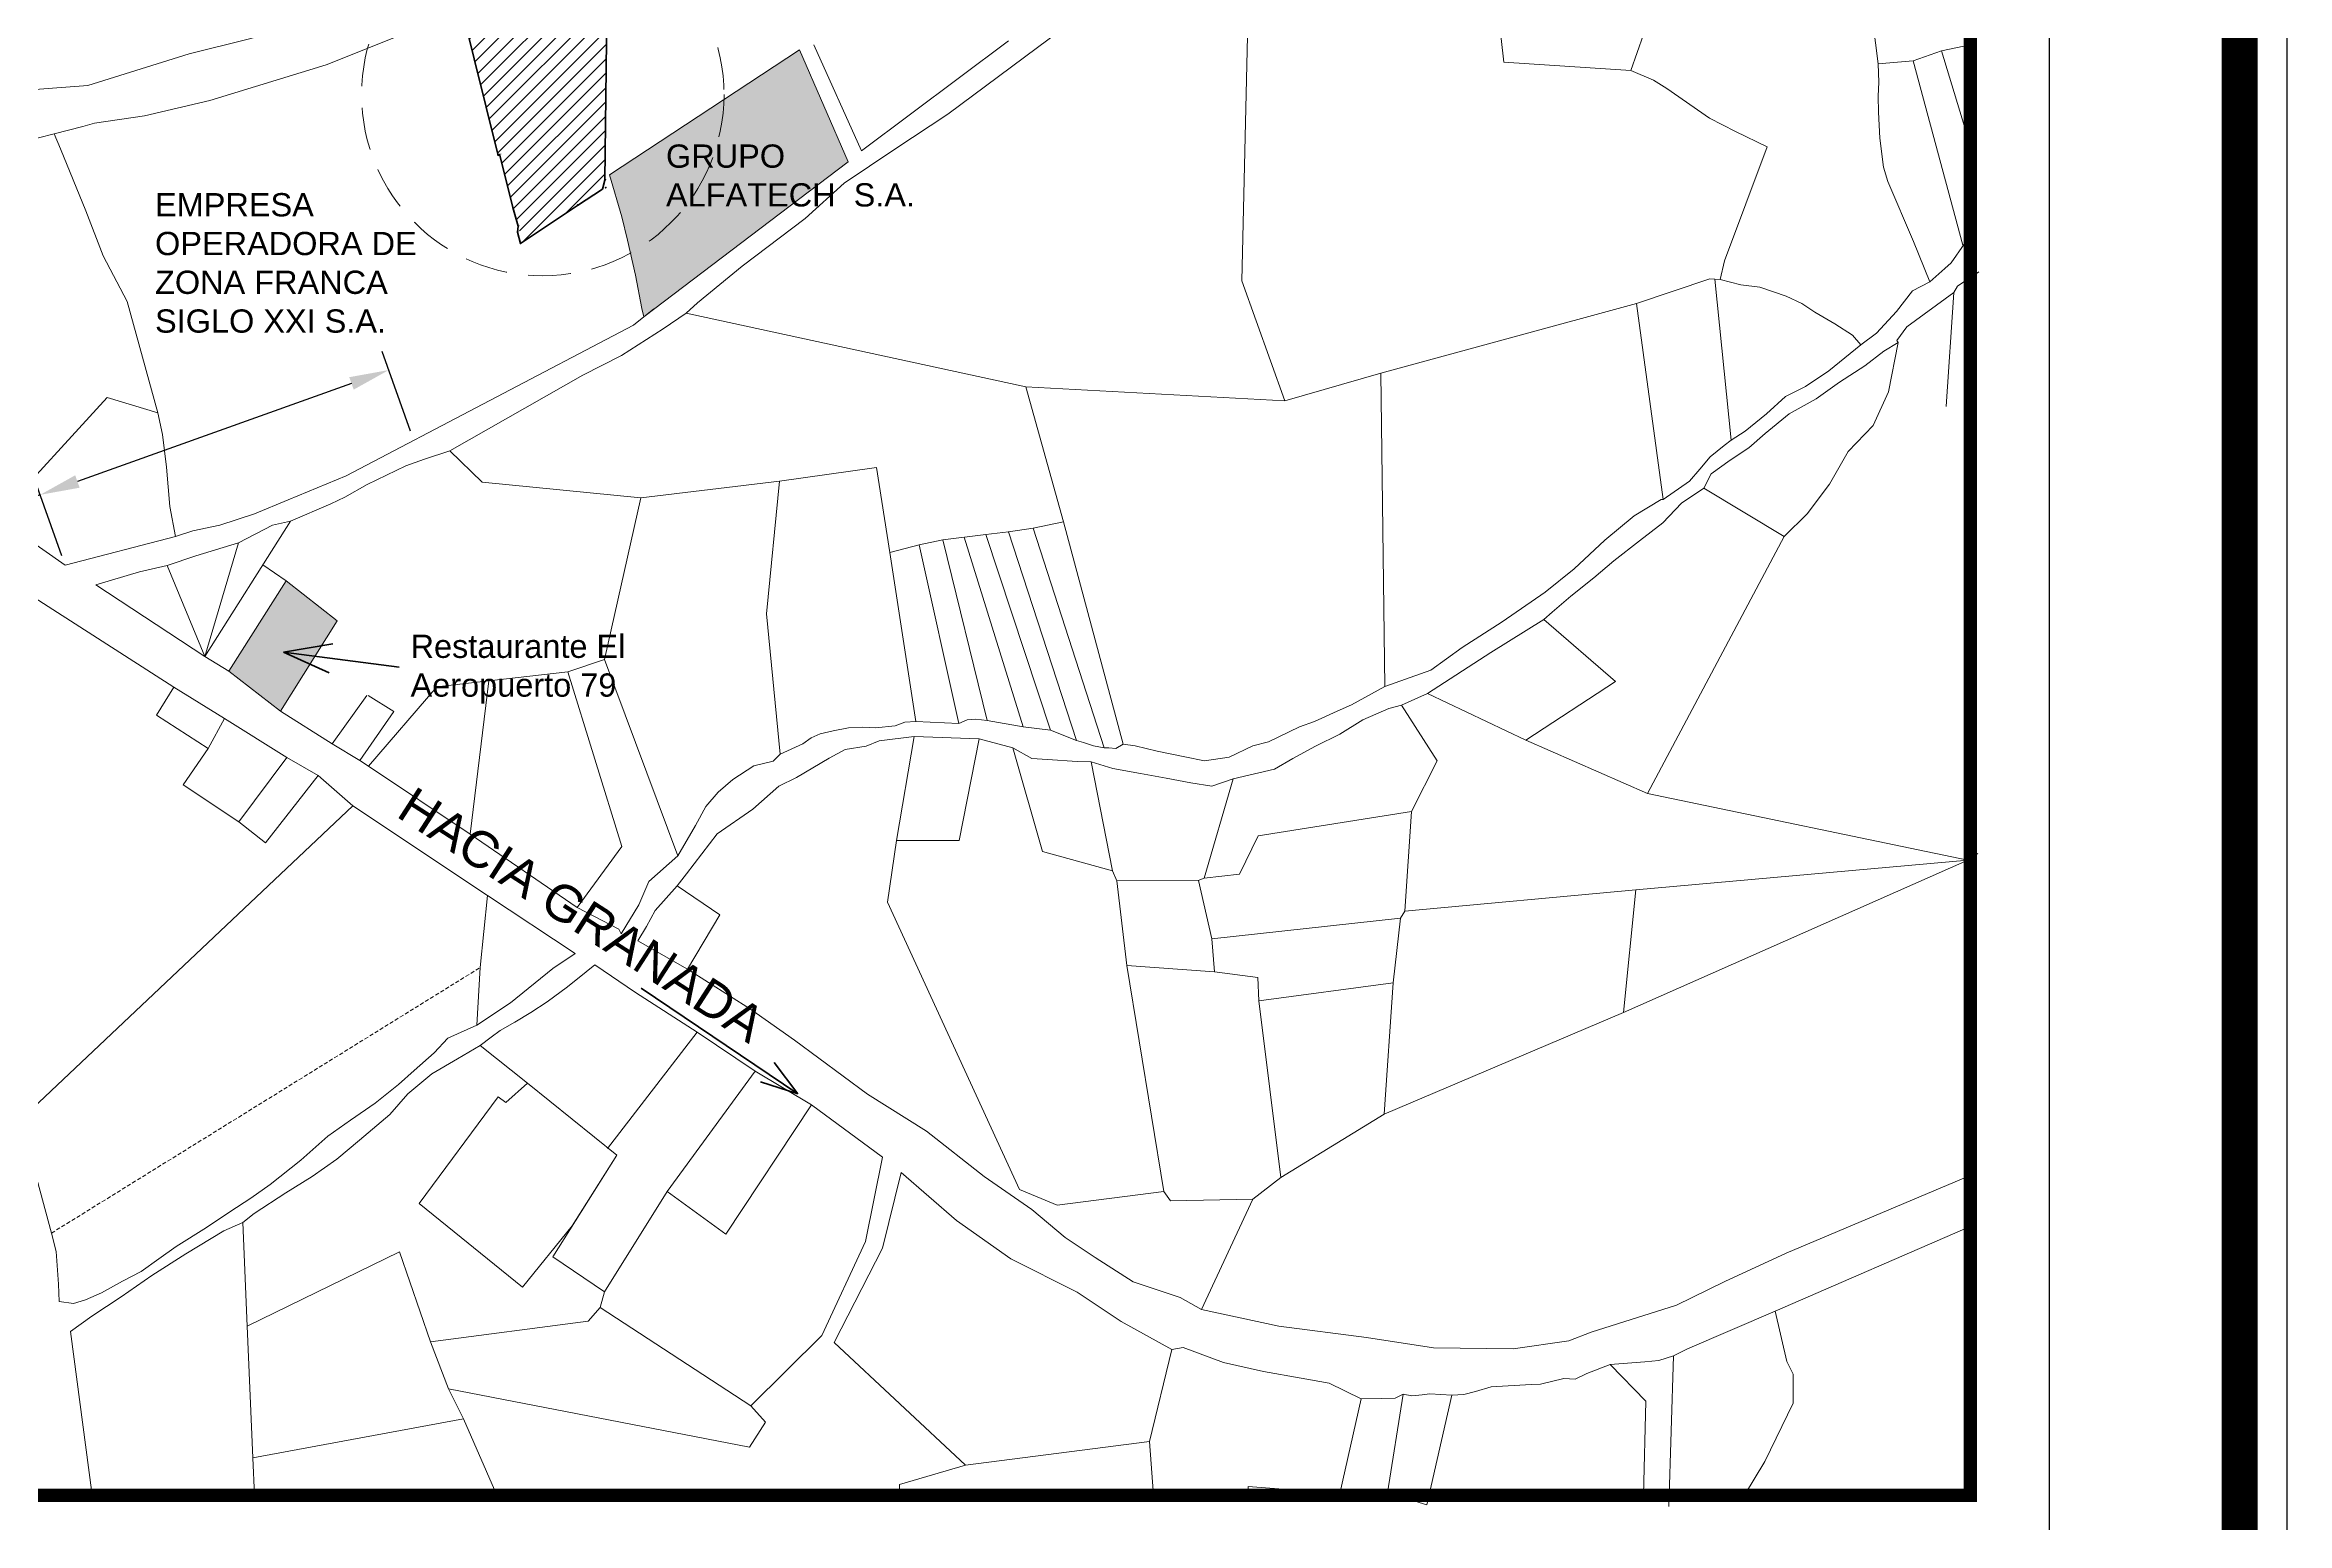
# Model space of a CAD drawing. Header units: millimetres. Extents: x -6666 to 12802, y -941 to 4807.
# Drawn here: x 969.3 to 1110.9, y 1560.2 to 1653.5 of the extents above; entities that cross this region are included whole.
import ezdxf

# ---------------------------------------------------------------- set-up
doc = ezdxf.new("R2010")
doc.units = ezdxf.units.MM
doc.linetypes.add('HIDDEN', pattern=[0.375, 0.25, -0.125])
doc.linetypes.add('OCULTA3', pattern=[0.44999999999999996, 0.3, -0.15])
for name, color, linetype in [('2', 1, 'Continuous'), ('3', 7, 'Continuous'), ('4', 7, 'Continuous'), ('CIRCULO PI', 2, 'Continuous'), ('CVL_CUADCON_TX', 2, 'Continuous')]:
    doc.layers.add(name, color=color, linetype=linetype)
doc.layers.add('Point', color=5, linetype='Continuous', lineweight=100)
doc.layers.add('Point_Name', color=1, linetype='Continuous', lineweight=100)
doc.styles.add('PI', font='arial.ttf', dxfattribs={"height": 0.4})
doc.styles.add('PUNTOS PI', font='arial.ttf', dxfattribs={"height": 2.75})
doc.styles.get("Standard").update_dxf_attribs({"font": 'arial.ttf'})
doc.dimstyles.new('ISO-25', dxfattribs={"dimtxt": 2.5, "dimasz": 2.5, "dimexe": 1.25, "dimexo": 0.625, "dimtad": 1, "dimdec": 3, "dimtxsty": 'Standard', "dimcen": 2.5, "dimadec": 0, "dimazin": 0, "dimtfac": 1, "dimtdec": 3, "dimtmove": 0, "dimatfit": 3, "dimfxl": 1, "dimarcsym": 0})

# ---------------------------------------------------------------- blocks, each defined once
blk = doc.blocks.new('*D14')
at = {"layer": 'CIRCULO PI', "color": 0, "lineweight": -2, "transparency": 16777216}
for p, q in [((992.4179527586057, 1629.151936395541), (990.6202033222467, 1634.175293702422)), ((988.6875849871183, 1632.156015026576), (971.3899868771509, 1625.965583935807)), ((970.4127423717564, 1621.276754091521), (968.6149929353974, 1626.300111398402)), ((969.0361807387101, 1625.123208329181), (893.4141375501492, 1598.059737185624))]:
    blk.add_line(p, q, dxfattribs=at)
at = {"layer": 'CIRCULO PI', "color": 0, "transparency": 16777216}
for points in [[(988.5471890526807, 1632.54831604965), (988.8279809215559, 1631.763714003503), (991.0413911255594, 1632.998390633202)], [(971.2495909427133, 1626.35788495888), (971.5303828115885, 1625.573282912733), (969.0361807387101, 1625.123208329181)]]:
    blk.add_solid(points, dxfattribs=at)
at = {"layer": 'Defpoints', "color": 0, "transparency": 16777216}
for p in [(991.0413911255594, 1632.998390633202), (992.6285466602621, 1628.563484860931), (970.6233362734129, 1620.68830255691)]:
    blk.add_point(p, dxfattribs=at)
at = {"layer": 'CIRCULO PI', "color": 0, "transparency": 16777216, "insert": (929.4021091654885, 1612.97577949889), "char_height": 2.5, "attachment_point": 5, "rotation": 19.69117490959217}
blk.add_mtext('Referencia hacia la entrada Istmo Textil: 186.65m', dxfattribs=at)

msp = doc.modelspace()

# ---------------------------------------------------------------- hatches: boundary and pattern name
h = msp.add_hatch()
h.set_pattern_fill('ANSI31', color=6, scale=0.2)
h.set_pattern_definition([(45, (-2.5, 959.687443825379), (-0.4490128060534577, 0.4490128060534577), [])])
h.paths.add_polyline_path([(1004.808636273436, 1655.549302556898), (1004.633689246122, 1655.920404484003), (1003.387105219805, 1655.16346221156), (1001.913426538642, 1657.37441596081), (1001.900799824896, 1657.363495956078), (1001.144588253126, 1658.535960747577), (1001.097366626716, 1658.505601989287), (1001.001416706065, 1658.679770629756), (997.5746221007939, 1656.773870084524), (997.580300598398, 1656.764265039559), (995.6793035911323, 1655.686883208268), (997.941991855896, 1646.540786857549), (998.0510788811989, 1646.558765759339), (998.8735564854396, 1643.251171341861), (999.4848862863709, 1641.069865161361), (1002.961447767298, 1643.376296909172), (1004.523264068146, 1644.415340109631), (1004.690010950704, 1645.051236091115)])
h.paths.add_polyline_path([(998.0304197552266, 1646.578616953266), (998.1790043391284, 1646.578616953266), (998.1790043391284, 1646.674745875503), (998.0304197552266, 1646.674745875503)], flags=24)
h.paths.add_polyline_path([(997.911640674725, 1646.559789392978), (998.0602252586268, 1646.559789392978), (998.0602252586268, 1646.655918315215), (997.911640674725, 1646.655918315215)], flags=25)
h.paths.add_polyline_path([(995.6632821040928, 1655.681980411542), (995.8118666879946, 1655.681980411542), (995.8118666879946, 1655.778109333779), (995.6632821040928, 1655.778109333779)], flags=9)
h.paths.add_polyline_path([(997.5756307199351, 1656.766681715214), (997.7242153038369, 1656.766681715214), (997.7242153038369, 1656.862810637451), (997.5756307199351, 1656.862810637451)], flags=25)
h.paths.add_polyline_path([(997.5808277325939, 1656.777557758961), (997.7294123164957, 1656.777557758961), (997.7294123164957, 1656.873686681198), (997.5808277325939, 1656.873686681198)], flags=25)
h.paths.add_polyline_path([(1000.958522446371, 1658.659755943899), (1001.107107030273, 1658.659755943899), (1001.107107030273, 1658.755884866136), (1000.958522446371, 1658.755884866136)], flags=9)
h.paths.add_polyline_path([(1001.060507160915, 1658.496664546777), (1001.209091744817, 1658.496664546777), (1001.209091744817, 1658.592793469014), (1001.060507160915, 1658.592793469014)], flags=24)
h.paths.add_polyline_path([(1001.097165766148, 1658.509517219823), (1001.24575035005, 1658.509517219823), (1001.24575035005, 1658.60564614206), (1001.097165766148, 1658.60564614206)], flags=25)
h.paths.add_polyline_path([(1001.867791273851, 1657.350004427504), (1002.016375857753, 1657.350004427504), (1002.016375857753, 1657.446133349742), (1001.867791273851, 1657.446133349742)], flags=24)
h.paths.add_polyline_path([(1001.88395747078, 1657.356407453769), (1002.032542054681, 1657.356407453769), (1002.032542054681, 1657.452536376006), (1001.88395747078, 1657.452536376006)], flags=24)
h.paths.add_polyline_path([(1003.354442999256, 1655.154911830902), (1003.503027583158, 1655.154911830902), (1003.503027583158, 1655.251040753139), (1003.354442999256, 1655.251040753139)], flags=24)
h.paths.add_polyline_path([(1004.776625650958, 1655.562231929388), (1004.886363031586, 1655.562231929388), (1004.886363031586, 1655.658360851625), (1004.776625650958, 1655.658360851625)], flags=9)
h.paths.add_polyline_path([(1002.946130288066, 1643.402122014643), (1003.055424285337, 1643.402122014643), (1003.055424285337, 1643.496920786812), (1002.946130288066, 1643.496920786812)], flags=24)
h.paths.add_polyline_path([(999.342166695206, 1641.01548090835), (999.4518017565974, 1641.01548090835), (999.4518017565974, 1641.111302872879), (999.342166695206, 1641.111302872879)], flags=9)
h.paths.add_polyline_path([(999.1582134258476, 1641.721109739781), (999.2679508064751, 1641.721109739781), (999.2679508064751, 1641.817238662019), (999.1582134258476, 1641.817238662019)], flags=25)
h.paths.add_polyline_path([(999.196729943598, 1642.090989044701), (999.3064673242255, 1642.090989044701), (999.3064673242255, 1642.187117966938), (999.196729943598, 1642.187117966938)], flags=25)
h = msp.add_hatch(color=9)
h.dxf.hatch_style = 1
h.paths.add_polyline_path([(1020.046436273406, 1646.129602556905), (1016.963536273426, 1653.205302556903), (1012.19585680504, 1650.06604277517, -0.2652043334961089), (1006.304182330208, 1640.382432118022), (1006.617236273414, 1638.997502556905), (1007.012636273419, 1636.890302556913), (1007.149736273412, 1636.357802556917)])
h.paths.add_polyline_path([(1012.19585680504, 1650.06604277517), (1004.973336273415, 1645.310402556901), (1005.760236273421, 1642.675602556901), (1006.118336273408, 1641.204602556904), (1006.304182330208, 1640.382432118022, 0.2652043334961091)])
h.paths.add_polyline_path([(1022.17357577643, 1638.405428855055), (1038.737640301825, 1638.405428855055), (1038.737640301825, 1643.900423206583), (1022.17357577643, 1643.900423206583)], flags=9)
h = msp.add_hatch(color=9)
h.dxf.hatch_style = 1
h.paths.add_polyline_path([(980.9505362734235, 1614.0040025569), (984.2036362734107, 1611.466602556892), (987.7871362734186, 1617.164702556907), (984.5595362734093, 1619.702602556903)])

# ---------------------------------------------------------------- linework, layer by layer
at = {"color": 7, "lineweight": 50}
for p, q in [((984.3975515994316, 1615.194745634481), (987.5117394536719, 1615.71339133627)), ((991.704974911976, 1614.239324648394), (984.3975515994316, 1615.194745634481)), ((984.3975515994316, 1615.194745634481), (987.2737139657086, 1613.892881817374)), ((1006.961848830639, 1593.982948772738), (1016.863502991718, 1587.331981308594)), ((1016.863502991718, 1587.331981308594), (1014.503405453811, 1588.076183981048)), ((1016.863502991718, 1587.331981308594), (1015.364882982903, 1589.305566595141))]:
    msp.add_line(p, q, dxfattribs=at)
for points in [[(269.8628362734107, 1175.485622077867), (1110.862836273411, 1175.485622077867), (1110.862836273411, 1769.485622077867), (269.8628362734107, 1769.485622077867)], [(299.8628362734107, 1190.485622077867), (1095.862836273411, 1190.485622077867), (1095.862836273411, 1754.485622077867), (299.8628362734107, 1754.485622077867)]]:
    msp.add_lwpolyline(points, close=True)
for points, const_width in [([(272.8628362734107, 1178.485622077867), (1107.862836273411, 1178.485622077867), (1107.862836273411, 1766.485622077867), (272.8628362734108, 1766.485622077867)], 2.27999999447912), ([(1090.862836273411, 1749.485622077867), (890.8628362734107, 1749.485622077867), (890.8628362734107, 1561.985622077867), (1090.862836273411, 1561.985622077867)], 0.8333333333333331)]:
    msp.add_lwpolyline(points, close=True, dxfattribs=dict(const_width=const_width))
at = {"lineweight": 50}
msp.add_lwpolyline([(1004.674334462175, 1644.991453168001), (1004.689312625294, 1644.989435908823), (1004.808636273436, 1655.549302556898), (1004.633689246122, 1655.920404484003), (1003.387105219805, 1655.16346221156), (1001.913426538642, 1657.37441596081), (1001.900799824896, 1657.363495956078), (1001.144588253126, 1658.535960747577), (1001.097366626716, 1658.505601989287), (1001.001416706065, 1658.679770629756), (997.5746221007939, 1656.773870084524), (997.580300598398, 1656.764265039559), (995.6793035911323, 1655.686883208268), (997.941991855896, 1646.540786857549), (998.0510788811989, 1646.558765759339), (998.8735564854396, 1643.251171341861), (999.2033797954609, 1642.074317827561), (999.1615774812453, 1641.69833324472), (999.3519012282886, 1640.981639780729), (1002.961447767299, 1643.376296909173), (1004.523264068146, 1644.415340109631)], close=True, dxfattribs=at)
at = {"linetype": 'OCULTA3', "lineweight": 15, "ltscale": 9}
msp.add_circle((1000.763610359892, 1650.387514067518), 11.43676538949642, dxfattribs=at)
at = {"layer": '2', "color": 1, "linetype": 'Continuous', "lineweight": 5}
for p, q in [((1069.427836273408, 1651.901402556892), (1073.899136273416, 1664.597202556903)), ((1004.973336273415, 1645.310402556901), (1016.963536273426, 1653.205302556903)), ((1016.963536273426, 1653.205302556903), (1020.046436273406, 1646.129602556905)), ((1089.047636273404, 1653.137502556896), (1087.25263627341, 1652.517702556886)), ((1089.047636273404, 1653.137502556896), (1090.862836273411, 1653.516001417906)), ((1090.862836273411, 1647.184310226819), (1089.047636273404, 1653.137502556896)), ((1087.25263627341, 1652.517702556886), (1085.042536273406, 1652.323202556903)), ((1087.25263627341, 1652.517702556886), (1090.394736273407, 1640.882702556901)), ((1020.046436273406, 1646.129602556905), (1007.149736273412, 1636.357802556917)), ((1069.802536273404, 1637.207802556917), (1074.430136273411, 1638.747302556895)), ((1075.066936273422, 1638.708402556899), (1074.430136273411, 1638.747302556895)), ((1074.748536273411, 1638.727802556912), (1075.763936273408, 1628.581402556897)), ((1089.337236273412, 1630.697102556909), (1089.814236273411, 1637.890802556901)), ((1053.651036273415, 1632.801402556893), (1069.802536273404, 1637.207802556917)), ((1071.482636273413, 1624.831902556909), (1069.802536273404, 1637.207802556917)), ((1047.602336273405, 1631.056802556916), (1031.250836273404, 1631.946002556892)), ((1047.602336273405, 1631.056802556916), (1053.651036273415, 1632.801402556893)), ((1053.916436273412, 1613.035702556904), (1053.651036273415, 1632.801402556893)), ((1074.039336273407, 1625.5425025569), (1079.10823627342, 1622.504302556902)), ((970.6233362734129, 1620.68830255691), (966.3184362734137, 1623.689902556894)), ((984.8460362734077, 1623.453202556908), (979.4323362734103, 1614.918002556889)), ((1033.622636273405, 1623.430202556887), (1037.394736273407, 1609.386602556911)), ((977.5867362734207, 1622.501102556913), (970.6233362734129, 1620.68830255691)), ((1027.014736273413, 1610.694102556907), (1024.515536273404, 1621.959102556897)), ((1026.01053627341, 1622.293002556889), (1028.817836273407, 1610.881002556901)), ((1027.368736273416, 1622.458802556895), (1031.089536273415, 1610.490702556908)), ((1028.726936273411, 1622.624502556883), (1032.798436273406, 1610.268102556905)), ((1034.439036273416, 1609.611202556892), (1030.148936273406, 1622.778702556897)), ((1031.722036273412, 1623.012202556893), (1036.203036273404, 1609.160302556907)), ((1079.10823627342, 1622.504302556902), (1070.479036273417, 1606.265202556896)), ((1022.666836273409, 1621.491102556904), (1024.315336273405, 1610.821602556897)), ((984.5595362734093, 1619.702602556903), (980.9505362734235, 1614.0040025569)), ((968.1360362734122, 1618.985302556907), (977.4834362734036, 1612.995902556899)), ((1063.939436273409, 1617.250202556906), (1068.464836273404, 1613.335502556894)), ((980.9505362734235, 1614.0040025569), (979.4323362734103, 1614.918002556889)), ((984.2036362734107, 1611.466602556892), (980.9505362734235, 1614.0040025569)), ((1005.76053627341, 1602.930302556903), (1002.349936273407, 1613.948802556909)), ((1009.282936273405, 1602.334302556907), (1004.650836273406, 1614.731102556894)), ((977.4834362734036, 1612.995902556899), (976.3714362734063, 1611.217002556888)), ((980.6752362734114, 1611.017902556896), (977.4834362734036, 1612.995902556899)), ((997.3477362734193, 1613.395902556899), (996.1789362734235, 1603.717902556896)), ((1056.59653627341, 1612.576702556895), (1054.956036273408, 1611.85790255691)), ((1062.808636273414, 1609.636502556895), (1056.59653627341, 1612.576702556895)), ((1068.464836273404, 1613.335502556894), (1062.808636273414, 1609.636502556895)), ((976.3714362734063, 1611.217002556888), (979.6419362734123, 1609.113102556901)), ((979.6419362734123, 1609.113102556901), (980.6752362734114, 1611.017902556896)), ((980.6752362734114, 1611.017902556896), (984.6141362734088, 1608.54440255691)), ((991.3537362734132, 1611.448502556813), (989.2230362734117, 1608.351002556897)), ((1024.315336273405, 1610.821602556897), (1027.014736273413, 1610.694102556907)), ((1031.089536273415, 1610.490702556908), (1028.817836273407, 1610.881002556901)), ((989.2230362734117, 1608.351002556897), (987.4731362734165, 1609.413602556913)), ((1023.080936273436, 1603.30790255691), (1024.205636273411, 1609.876802556912)), ((1024.205636273411, 1609.876802556912), (1028.304936273413, 1609.72480255691)), ((1028.304936273413, 1609.72480255691), (1027.050236273411, 1603.306302556904)), ((1028.304936273413, 1609.72480255691), (1030.42743627341, 1609.153402556894)), ((1031.089536273415, 1610.490702556908), (1032.798436273406, 1610.268102556905)), ((1032.798436273406, 1610.268102556905), (1034.439036273416, 1609.611202556892)), ((1070.479036273417, 1606.265202556896), (1062.808636273414, 1609.636502556895)), ((978.0562362734054, 1606.815702556908), (979.6419362734123, 1609.113102556901)), ((981.5852362734186, 1604.48730255691), (984.6141362734088, 1608.54440255691)), ((984.6141362734088, 1608.54440255691), (986.5943362734106, 1607.409802556896)), ((989.7589362734034, 1607.994102556907), (996.1789362734235, 1603.717902556896)), ((1030.42743627341, 1609.153402556894), (1032.304436273411, 1602.615502556899)), ((1036.728836273407, 1601.3996025569), (1035.379836273409, 1608.278602556904)), ((981.5852362734186, 1604.48730255691), (978.0562362734054, 1606.815702556908)), ((986.5943362734106, 1607.409802556896), (983.2636362734193, 1603.168602556894)), ((986.5943362734106, 1607.409802556896), (988.7673362734095, 1605.488902556893)), ((1044.330636273411, 1607.198902556902), (1042.513536273436, 1600.922602556898)), ((967.8127362734231, 1585.705302556903), (988.7673362734095, 1605.488902556893)), ((988.7673362734095, 1605.488902556893), (997.2687362734032, 1599.840302556912)), ((1055.589636273409, 1605.143702556888), (1045.923936273408, 1603.611102556899)), ((1055.589636273409, 1605.143702556888), (1055.172336273412, 1598.842802556903)), ((1090.70873627342, 1602.06060255691), (1070.479036273417, 1606.265202556896)), ((983.2636362734193, 1603.168602556894), (981.5852362734186, 1604.48730255691)), ((996.1789362734235, 1603.717902556896), (1002.931436273415, 1599.080802556915)), ((1002.931436273415, 1599.080802556915), (1005.76053627341, 1602.930302556903)), ((1027.050236273411, 1603.306302556904), (1023.080936273436, 1603.30790255691)), ((1032.304436273411, 1602.615502556899), (1036.728836273407, 1601.3996025569)), ((1091.337036273424, 1602.480102556893), (1090.70873627342, 1602.06060255691)), ((1036.995036273409, 1600.767602556894), (1036.728836273407, 1601.3996025569)), ((1042.134336273411, 1600.788102556901), (1036.995036273409, 1600.767602556894)), ((1036.995036273409, 1600.767602556894), (1037.628536273405, 1595.429302556902)), ((1042.513536273436, 1600.922602556898), (1042.134336273411, 1600.788102556901)), ((1042.991436273434, 1597.110002556905), (1042.159836273411, 1600.788602556913)), ((1090.70873627342, 1602.06060255691), (1068.979936273412, 1592.453502556888)), ((1069.752236273413, 1600.187802556899), (1090.70873627342, 1602.06060255691)), ((996.8188362734109, 1595.296802556907), (997.2687362734032, 1599.840302556912)), ((1011.94723627342, 1598.613902556893), (1009.241636273411, 1600.448202556903)), ((1055.172336273412, 1598.842802556903), (1069.752236273413, 1600.187802556899)), ((1069.752236273413, 1600.187802556899), (1068.979936273412, 1592.453502556888)), ((1002.931436273415, 1599.080802556915), (1005.552336273406, 1597.703502556888)), ((1009.899036273422, 1595.186702556904), (1011.94723627342, 1598.613902556893)), ((1054.900636273418, 1598.404602556905), (1042.991436273434, 1597.110002556905)), ((1054.44213627341, 1594.319502556902), (1054.900636273418, 1598.404602556905)), ((1055.172336273412, 1598.842802556903), (1054.900636273418, 1598.404602556905)), ((1006.761436273406, 1596.987402556902), (1009.899036273422, 1595.186702556904)), ((1042.991436273434, 1597.110002556905), (1043.157436273414, 1595.023902556902)), ((996.6067362734066, 1591.649502556884), (996.8188362734109, 1595.296802556907)), ((1037.628536273405, 1595.429302556902), (1043.157436273414, 1595.023902556902)), ((1039.954636273411, 1581.154602556905), (1037.628536273405, 1595.429302556902)), ((1006.618536273407, 1593.723602556899), (1010.507036273408, 1591.223702556892)), ((1043.157436273414, 1595.023902556902), (1045.88653627341, 1594.667802556903)), ((1045.88653627341, 1594.667802556903), (1045.964836273404, 1593.1915025569)), ((1045.964836273404, 1593.1915025569), (1054.44213627341, 1594.319502556902)), ((1053.85833627341, 1586.028202556908), (1054.44213627341, 1594.319502556902)), ((1045.964836273404, 1593.1915025569), (1047.342536273405, 1582.032802556917)), ((1068.979936273412, 1592.453502556888), (1053.85833627341, 1586.028202556908)), ((1014.166136273408, 1588.744902556898), (1017.716836273408, 1586.620702556889)), ((1017.716836273408, 1586.620702556889), (1012.321436273403, 1578.468102556905)), ((969.752536273405, 1578.531702556899), (967.8127362734231, 1585.705302556903)), ((1053.85833627341, 1586.028202556908), (1047.342536273405, 1582.032802556917)), ((1012.321436273403, 1578.468102556905), (1008.607736273418, 1581.1496025569)), ((1047.342536273405, 1582.032802556917), (1045.586636273405, 1580.67480255691)), ((1045.586636273405, 1580.67480255691), (1042.332036273408, 1573.709002556904)), ((982.1067362734175, 1572.663102556901), (981.8261362734193, 1579.192502556901)), ((982.4635362734152, 1564.358502556892), (982.1067362734175, 1572.663102556901)), ((982.5654824921178, 1561.985622077867), (982.4635362734152, 1564.358502556892))]:
    msp.add_line(p, q, dxfattribs=at)
for points in [[(1012.579036273415, 1667.339202556895), (995.4618774005503, 1656.251901780145), (991.9842362734198, 1654.212002556884), (987.084436273406, 1652.259802556896), (979.7474362734065, 1650.006802556916), (975.6181362734096, 1649.037202556893), (972.4717362734191, 1648.570202556901), (971.7374362734081, 1648.378102556891), (969.914136273419, 1647.91060255691)], [(939.9820362734063, 1649.817602556894), (940.7936362734108, 1649.960302556908), (945.6790362734173, 1649.950502556884), (952.1466362734136, 1649.690202556896), (956.4447362734063, 1649.796702556891), (960.127536273405, 1650.146402556911), (964.5250362734114, 1650.382202556889), (972.045736273405, 1650.957102556896), (978.4458362734113, 1652.963102556901), (982.2450362734089, 1653.901002556897), (986.3201362734144, 1655.047902556901), (988.867336273408, 1656.267902556896), (991.9877362734223, 1658.13560255691), (997.3223362734134, 1659.968702556887), (1002.851836273407, 1663.639802556901)], [(1009.81713627341, 1636.586402556902), (1010.517436273414, 1637.236602556911), (1013.349536273414, 1639.557502556891), (1017.313836273406, 1642.562202556893), (1019.791236273413, 1644.800002556895), (1022.982736273418, 1646.949302556897), (1026.325836273405, 1649.152502556886), (1045.600336273405, 1663.503102556891)], [(1085.632436273416, 1663.034902556888), (1085.583636273415, 1660.180502556889), (1084.998336273413, 1657.443402556908), (1084.71363627342, 1654.966702556886), (1085.042536273406, 1652.323202556903)], [(1069.427836273408, 1651.901402556892), (1061.428436273411, 1652.438502556896), (1060.487136273405, 1660.650002556896), (1045.368436273413, 1659.549702556893), (1044.891936273412, 1638.623502556813), (1047.602336273405, 1631.056802556916)], [(1030.158136273414, 1653.785202556891), (1020.87303627341, 1646.833102556896), (1017.873536273411, 1653.528102556892)], [(1075.066936273422, 1638.708402556899), (1075.350436273409, 1639.885702556903), (1078.040836273405, 1647.095602556897), (1076.038436273408, 1648.051502556886), (1074.394536273408, 1648.886802556897), (1071.713336273406, 1650.772502556905), (1070.864036273415, 1651.291502556899), (1069.427836273408, 1651.901402556892)], [(1085.042536273406, 1652.323202556903), (1085.089336273406, 1651.177602556902), (1085.055036273407, 1650.285202556891), (1085.073936273406, 1649.266402556907), (1085.155036273405, 1647.637402556903), (1085.392636273409, 1645.807502556891), (1085.663936273409, 1644.89540255691), (1087.286436273407, 1641.104302556902), (1088.300336273405, 1638.575702556894)], [(953.6235362734114, 1646.890102556903), (954.3050362734175, 1647.183202556889), (956.7953362734115, 1647.357502556891), (958.8626362734176, 1647.014302556911), (961.3068362734084, 1646.933002556903), (963.4409362734114, 1647.100602556901), (965.851636273419, 1647.451802556911), (967.5279362734109, 1647.610802556896), (968.9264362734102, 1647.662602556912), (969.914136273419, 1647.91060255691)], [(969.914136273419, 1647.91060255691), (970.3136362734076, 1646.949902556903), (971.912636273406, 1643.05650255689), (973.0089362734034, 1640.198202556903), (974.538036273414, 1637.322602556898), (976.4750362734121, 1630.301802556912)], [(1007.149736273412, 1636.357802556917), (1007.012636273419, 1636.890302556913), (1006.617236273414, 1638.997502556905), (1006.118336273408, 1641.204602556904), (1005.760236273421, 1642.675602556901), (1004.973336273415, 1645.310402556901)], [(1088.300336273405, 1638.575702556894), (1089.251736273411, 1639.408902556911), (1089.652036273415, 1639.77310255691), (1090.482836273412, 1640.935302556908)], [(1090.394736273407, 1640.882702556901), (1090.570936273416, 1640.987902556892), (1091.05043627341, 1641.20080255691)], [(1089.814236273411, 1637.890802556901), (1090.061036273411, 1638.303102556892), (1091.393036273406, 1639.194502556902)], [(1083.94703627341, 1634.595502556903), (1083.426936273409, 1635.197202556902), (1082.319536273408, 1635.915202556896), (1081.059036273411, 1636.655702556899), (1080.234636273413, 1637.200702556894), (1079.233736273418, 1637.665902556894), (1077.569536273408, 1638.220502556903), (1076.3708362734, 1638.376202556906), (1075.066936273422, 1638.708402556899)], [(1088.300336273405, 1638.575702556894), (1087.217036273418, 1637.994702556888), (1086.197836273412, 1636.701602556902), (1084.951136273408, 1635.327802556913), (1083.94703627341, 1634.595502556903)], [(1086.31053627341, 1634.742002556888), (1086.231936273416, 1634.867902556896), (1086.852136273406, 1635.72040255691), (1089.814236273411, 1637.890802556901)], [(1007.773936273406, 1636.854602556905), (1006.495236273418, 1635.836802556897), (988.354936273412, 1626.3219025569), (984.6938362734109, 1624.800702556894), (982.5728362734371, 1623.919902556898), (980.3723362734236, 1623.216002556887), (978.674336273416, 1622.852802556912), (977.5867362734207, 1622.501102556913)], [(1086.31053627341, 1634.742002556888), (1085.404836273407, 1634.189902556894), (1084.200536273413, 1633.275502556885), (1082.617036273405, 1632.226502556886), (1081.135236273407, 1631.179402556895), (1079.42273627342, 1630.2300025569), (1077.918836273409, 1629.004202556886), (1076.892536273419, 1628.093102556905), (1075.711336273413, 1627.30650255689), (1074.506036273408, 1626.443002556889), (1074.039336273407, 1625.5425025569)], [(1079.10823627342, 1622.504302556902), (1080.557436273415, 1623.93290255691), (1081.973136273406, 1625.794002556891), (1083.156236273404, 1627.854502556888), (1084.728836273407, 1629.489202556895), (1085.706936273415, 1631.622302556895), (1086.31053627341, 1634.742002556888)], [(1075.763936273408, 1628.581402556897), (1076.644236273405, 1629.133002556903), (1077.997836273415, 1630.228602556904), (1079.198936273406, 1631.321302556895), (1080.459336273412, 1631.95650255689), (1081.942036273405, 1632.952602556903), (1083.94703627341, 1634.595502556903)], [(966.3184362734137, 1623.689902556894), (973.2767362734121, 1631.26060255691), (976.4750362734121, 1630.301802556912)], [(976.4750362734121, 1630.301802556912), (976.7549362734135, 1628.931302556904), (977.0221362734155, 1626.872602556899), (977.2211362734124, 1624.379502556888), (977.5867362734207, 1622.501102556913)], [(1075.763936273408, 1628.581402556897), (1075.337736273399, 1628.242102556905), (1074.435336273425, 1627.511702556904), (1073.788136273419, 1626.735202556892), (1073.140536273404, 1625.984102556898), (1071.482636273413, 1624.831902556909)], [(1015.713236273412, 1625.997002556893), (1014.876436273411, 1617.624502556883), (1015.753736273415, 1608.749302556897)], [(1071.482636273413, 1624.831902556909), (1071.355536273408, 1624.829502556889), (1069.64433627341, 1623.803602556904), (1067.790036273404, 1622.265402556905), (1065.864736273412, 1620.445702556889), (1064.034436273407, 1618.9844025569), (1061.321536273408, 1617.098902556902), (1058.781436273413, 1615.4969025569), (1056.823536273412, 1614.058702556901), (1053.916436273412, 1613.035702556904)], [(1063.939436273409, 1617.250202556906), (1064.465036273403, 1617.718702556887), (1065.642036273417, 1618.734502556893), (1067.096436273405, 1619.88290255691), (1068.374236273408, 1620.951602556902), (1069.978936273412, 1622.230302556903), (1071.459236273418, 1623.353702556897), (1072.632036273408, 1624.598802556909), (1074.039336273407, 1625.5425025569)], [(1056.59653627341, 1612.576702556895), (1060.593936273413, 1615.174302556898), (1063.939436273409, 1617.250202556906)], [(1037.394736273407, 1609.386602556911), (1038.160136273404, 1609.273702556892), (1039.540236273413, 1608.943002556889), (1041.276936273411, 1608.593602556894), (1042.528436273413, 1608.336902556891), (1044.076236273399, 1608.569902556898), (1045.589536273415, 1609.286402556902), (1046.577236273413, 1609.534302556906), (1048.518736273418, 1610.488102556901), (1049.479636273409, 1610.81190255689), (1050.892136273411, 1611.475502556885), (1051.80073627341, 1611.874802556909), (1053.916436273412, 1613.035702556904)], [(1024.315336273405, 1610.821602556897), (1023.603636273408, 1610.7827025569), (1022.997436273406, 1610.541902556895), (1021.753036273403, 1610.416602556893), (1020.963536273415, 1610.452602556903), (1020.048336273438, 1610.409902556888), (1019.084636273416, 1610.238902556893), (1018.274036273422, 1610.0452025569), (1017.693736273406, 1609.779502556888), (1017.166236273413, 1609.412902556892), (1015.753736273415, 1608.749302556897)], [(1028.817836273407, 1610.881002556901), (1028.103736273413, 1610.969402556909), (1027.544636273411, 1610.933402556899), (1027.014736273413, 1610.694102556907)], [(1044.330636273411, 1607.198902556902), (1046.94013627341, 1607.808602556908), (1048.097836273413, 1608.492902556896), (1049.533936273405, 1609.258802556895), (1051.071736273418, 1610.026702556895), (1052.53083627341, 1610.920402556817), (1054.171336273412, 1611.639202556895), (1054.956036273408, 1611.85790255691)], [(1054.956036273408, 1611.85790255691), (1057.20973627342, 1608.333502556892), (1055.589636273409, 1605.143702556888)], [(1009.241636273411, 1600.448202556903), (1009.838336273406, 1601.198302556896), (1011.77593627341, 1603.7317025569), (1014.011736273409, 1605.277002556898), (1015.663936273409, 1606.734902556888), (1016.773136273405, 1607.290802556901), (1018.837036273424, 1608.501702556895), (1019.844536273409, 1609.055802556915), (1021.163836273405, 1609.259002556904), (1021.997036273398, 1609.605902556908), (1024.205636273411, 1609.876802556912)], [(1036.203036273404, 1609.160302556907), (1035.513936273408, 1609.274702556893), (1034.89923627341, 1609.4925025569), (1034.439036273416, 1609.611202556892)], [(1036.203036273404, 1609.160302556907), (1036.482836273412, 1609.165602556892), (1036.941636273408, 1609.123302556896), (1037.394736273407, 1609.386602556911)], [(1015.753736273415, 1608.749302556897), (1015.303936273413, 1608.307702556901), (1014.087836273404, 1608.0300025569), (1012.755336273407, 1607.164102556902), (1011.82893627341, 1606.35690255691), (1011.056936273413, 1605.450602556901), (1010.392036273406, 1604.266102556904), (1009.282936273405, 1602.334302556907)], [(1035.379836273409, 1608.278602556904), (1034.48913627342, 1608.28730255691), (1032.629036273403, 1608.430502556889), (1031.635636273404, 1608.488202556894), (1030.42743627341, 1609.153402556894)], [(1035.379836273409, 1608.278602556904), (1036.736336273414, 1607.845602556897), (1038.497536273411, 1607.547602556898), (1040.106136273411, 1607.24670255689), (1041.663836273405, 1606.944802556905), (1042.990636273407, 1606.740502556899), (1044.330636273411, 1607.198902556902)], [(1045.923936273408, 1603.611102556899), (1044.747536273411, 1601.194102556907), (1042.513536273436, 1600.922602556898)], [(1005.552336273406, 1597.703502556888), (1005.710136273403, 1597.426202556906), (1006.821136273426, 1599.256102556895), (1007.455436273423, 1600.720302556917), (1009.282936273405, 1602.334302556907)], [(1039.954636273411, 1581.154602556905), (1033.228036273405, 1580.289002556886), (1030.843236273406, 1581.288602556913), (1022.516936273412, 1599.4246025569), (1023.080936273436, 1603.30790255691)], [(997.2687362734032, 1599.840302556912), (1002.80733627341, 1596.174002556895), (1001.399936273407, 1595.230302556903), (998.7177362734146, 1593.065102556903), (996.6067362734066, 1591.649502556884)], [(1009.241636273411, 1600.448202556903), (1007.845636273425, 1598.893202556898), (1007.304536273416, 1597.889402556904), (1006.761436273406, 1596.987402556902)], [(996.8084362734044, 1590.379402556895), (997.511136273406, 1590.902202556907), (998.0631362734166, 1591.320302556917), (998.9947362734165, 1591.847402556888), (1000.001236273412, 1592.452302556901), (1001.031836273411, 1593.13420255689), (1002.311936273407, 1594.075502556884), (1003.490436273423, 1595.014902556894), (1004.041936273414, 1595.458502556892), (1006.618536273407, 1593.723602556899)], [(1042.332036273408, 1573.709002556904), (1040.994736273416, 1574.473602556899), (1038.024836273402, 1575.462202556893), (1035.630036273418, 1576.99670255689), (1033.723736273409, 1578.260102556898), (1031.629936273424, 1580.029502556888), (1028.614236273414, 1582.112802556899), (1024.97353627341, 1584.974102556911), (1021.26643627341, 1587.299102556911), (1016.648736273408, 1590.702502556886), (1013.864336273404, 1592.662702556905), (1009.899036273422, 1595.186702556904)], [(996.6067362734066, 1591.649502556884), (994.7646362734085, 1590.824902556903), (993.9163362734071, 1589.917202556898), (992.6395362734147, 1588.797602556898), (991.6636362734062, 1587.913002556885), (990.1842362734205, 1586.738602556913), (988.6266362734204, 1585.664602556914), (987.1953362734093, 1584.64400255689), (985.4931362734096, 1583.13420255689), (983.5625362734245, 1581.594602556896), (982.3318362734099, 1580.730702556899), (980.9994362734069, 1579.8648025569), (979.5417362734152, 1578.894602556896), (977.630336273407, 1577.686602556912), (976.5254362734086, 1576.901502556885), (975.4204362734163, 1576.116302556913), (974.235936273406, 1575.508002556903), (972.9011362734054, 1574.769402556909), (971.8917362734137, 1574.317302556914), (971.1324362734158, 1574.099102556911), (970.2398362734057, 1574.209702556903), (970.1941362734105, 1575.304402556895), (970.0540362734173, 1577.365402556906), (969.752536273405, 1578.531702556899)], [(996.8084362734044, 1590.379402556895), (995.37373627341, 1589.5371025569), (993.7629362734078, 1588.589502556898), (992.2345362734086, 1587.312302556909), (991.1136362734178, 1586.017302556914), (989.1844362734046, 1584.401302556899), (987.7564362734156, 1583.202402556894), (986.1993362734138, 1582.102902556905), (984.5390362734142, 1581.078002556898), (982.5533362734059, 1579.766702556885), (981.8261362734193, 1579.192502556901)], [(1045.586636273405, 1580.67480255691), (1040.372436273406, 1580.576502556885), (1039.954636273411, 1581.154602556905)], [(1042.332036273408, 1573.709002556904), (1047.211436273406, 1572.654502556795), (1052.745936273415, 1571.943602556895), (1056.981836273422, 1571.28460255691), (1062.020836273412, 1571.226702556895), (1065.522836273412, 1571.725902556904), (1066.937336273404, 1572.287602556912), (1072.325136273404, 1573.9942025569), (1075.376336273406, 1575.478502556887), (1079.236236273409, 1577.258302556906), (1090.862836273411, 1582.170843912362)], [(981.8261362734193, 1579.192502556901), (980.6396362734085, 1578.686002556883), (978.2243362734152, 1577.213702556906), (976.0870362734131, 1575.848602556899), (974.1526362734076, 1574.512802556898), (972.2926362734106, 1573.280202556886), (970.9621362734179, 1572.312502556896), (972.3252159177351, 1561.985622077867)]]:
    msp.add_lwpolyline(points, dxfattribs=at)
msp.add_point((1030.148936273406, 1622.778702556897), dxfattribs=at)
at = {"layer": '3', "color": 1, "linetype": 'HIDDEN', "lineweight": 5}
msp.add_line((969.752536273405, 1578.531702556899), (996.8188362734109, 1595.296802556907), dxfattribs=at)
at = {"layer": '4', "color": 1, "linetype": 'Continuous', "lineweight": 5}
for p, q in [((1031.250836273404, 1631.946002556892), (1009.81713627341, 1636.586402556902)), ((1031.250836273404, 1631.946002556892), (1033.622636273405, 1623.430202556887)), ((994.893636273413, 1627.892402556908), (996.9409362734004, 1625.913902556892)), ((1015.713236273412, 1625.997002556893), (1021.829436273412, 1626.851102556913)), ((1021.829436273412, 1626.851102556913), (1022.666836273409, 1621.491102556904)), ((996.9409362734004, 1625.913902556892), (1006.954736273416, 1624.940102556903)), ((1004.650836273406, 1614.731102556894), (1006.954736273416, 1624.940102556903)), ((1006.954736273416, 1624.940102556903), (1015.713236273412, 1625.997002556893)), ((1033.622636273405, 1623.430202556887), (1031.722036273412, 1623.012202556893)), ((1024.515536273404, 1621.959102556897), (1022.666836273409, 1621.491102556904)), ((1024.515536273404, 1621.959102556897), (1026.01053627341, 1622.293002556889)), ((1026.01053627341, 1622.293002556889), (1028.726936273411, 1622.624502556883)), ((1028.726936273411, 1622.624502556883), (1030.148936273406, 1622.778702556897)), ((1030.148936273406, 1622.778702556897), (1031.722036273412, 1623.012202556893)), ((983.0972362734065, 1620.696002556892), (984.5595362734093, 1619.702602556903)), ((984.5595362734093, 1619.702602556903), (987.7871362734186, 1617.164702556907)), ((987.7871362734186, 1617.164702556907), (984.2036362734107, 1611.466602556892)), ((1002.349936273407, 1613.948802556909), (997.3477362734193, 1613.395902556899)), ((1004.650836273406, 1614.731102556894), (1002.349936273407, 1613.948802556909)), ((987.4731362734165, 1609.413602556913), (989.655536273407, 1612.461102556899)), ((989.7319362734161, 1612.462502556896), (991.3537362734132, 1611.448502556813)), ((994.0727362734215, 1613.003002556899), (989.7589362734034, 1607.994102556907)), ((997.3477362734193, 1613.395902556899), (994.0727362734215, 1613.003002556899)), ((984.2036362734107, 1611.466602556892), (987.4731362734165, 1609.413602556913)), ((989.2230362734117, 1608.351002556897), (989.7589362734034, 1607.994102556907)), ((1010.506236273406, 1591.221702556891), (1004.840636273409, 1583.8790025569)), ((1010.507036273408, 1591.223702556892), (1014.166136273408, 1588.744902556898)), ((999.7947362734158, 1587.987502556895), (996.8084362734044, 1590.379402556895)), ((1014.166136273408, 1588.744902556898), (1008.607736273418, 1581.1496025569)), ((1017.716836273408, 1586.620702556889), (1022.206336273408, 1583.330202556886)), ((1001.39923627341, 1577.038602556913), (1005.435236273421, 1583.45920255689)), ((1008.607736273418, 1581.1496025569), (1004.64823627342, 1574.826902556904)), ((1090.862836273411, 1578.942226003703), (1078.540336273407, 1573.615602556892)), ((991.718036273407, 1577.358802556894), (982.1067362734175, 1572.663102556901)), ((993.6824362734151, 1571.673902556901), (991.718036273407, 1577.358802556894)), ((1004.64823627342, 1574.826902556904), (1001.39923627341, 1577.038602556913)), ((1004.375136273407, 1573.831702556899), (1004.64823627342, 1574.826902556904)), ((1073.02223627342, 1571.235302556907), (1078.540336273407, 1573.615602556892)), ((1078.540336273407, 1573.615602556892), (1079.274136273405, 1570.439602556914)), ((994.805936273413, 1568.705402556896), (993.6824362734151, 1571.673902556901)), ((1040.470736273419, 1571.177102556914), (1039.047936273408, 1565.371602556897)), ((1072.131236273406, 1570.781602556906), (1073.02223627342, 1571.235302556907)), ((1071.830036273419, 1561.286402556902), (1072.131236273406, 1570.781602556906)), ((1079.274136273405, 1570.439602556914), (1079.682436273415, 1569.62040255691)), ((1079.682436273415, 1569.62040255691), (1079.682236273416, 1567.800802556911)), ((995.7663362734056, 1566.804702556898), (994.805936273413, 1568.705402556896)), ((1054.078136273409, 1562.14980255691), (1055.078136273409, 1568.369902556898)), ((1058.133836273413, 1568.294802556905), (1056.553036273403, 1561.382402556898)), ((995.7663362734056, 1566.804702556898), (982.4635362734152, 1564.358502556892)), ((1079.682236273416, 1567.800802556911), (1077.884936273407, 1564.115702556908)), ((1027.435236273421, 1563.876602556902), (1039.047936273408, 1565.371602556897)), ((1039.047936273408, 1565.371602556897), (1039.313408309041, 1561.985622077867)), ((1077.884936273407, 1564.115702556908), (1076.605074372361, 1561.985622077867)), ((1023.251202133227, 1561.985622077867), (1023.268436273414, 1562.6692025569)), ((1023.268436273414, 1562.6692025569), (1027.435236273421, 1563.876602556902)), ((1056.553036273403, 1561.382402556898), (1054.078136273409, 1562.14980255691))]:
    msp.add_line(p, q, dxfattribs=at)
for points in [[(1009.81713627341, 1636.586402556902), (1008.369436273413, 1635.59540255691), (1005.730936273427, 1633.927602556902), (1003.293936273414, 1632.668402556908), (994.893636273413, 1627.892402556908)], [(994.893636273413, 1627.892402556908), (993.2926362734215, 1627.37580255691), (992.1238362734148, 1626.963002556885), (989.6863362734148, 1625.780202556886), (988.2651362734068, 1624.984102556898), (987.3765362734157, 1624.547002556893), (984.8460362734077, 1623.453202556908)], [(999.7947362734158, 1587.987502556895), (998.4293362734061, 1586.76900255689), (997.9462362734084, 1587.1263025569), (992.9618362734145, 1580.390102556903), (999.4779362734116, 1575.113102556901), (1002.625936273409, 1579.000302556899), (1005.435236273421, 1583.45920255689), (999.7930362734078, 1587.987702556905)], [(1022.206336273408, 1583.330202556886), (1021.123636273405, 1578.000402556891), (1018.364836273406, 1572.07040255691), (1013.889836273407, 1567.627402556894)], [(1023.384336273411, 1582.347702556891), (1022.195936273405, 1577.577102556914), (1019.157336273409, 1571.6192025569), (1027.435236273421, 1563.876602556902)], [(1040.470736273419, 1571.177102556914), (1037.275136273405, 1572.948802556909), (1034.486936273406, 1574.808102556896), (1030.29673627342, 1576.909802556896), (1026.86813627341, 1579.323502556883), (1023.384336273411, 1582.347702556891)], [(993.6824362734151, 1571.673902556901), (1003.617336273408, 1572.985002556905), (1004.375136273407, 1573.831702556899)], [(1004.375136273407, 1573.831702556899), (1013.889836273407, 1567.627402556894), (1014.813636273419, 1566.591702556886)], [(1040.470736273419, 1571.177102556914), (1041.182036273407, 1571.302902556906), (1043.734636273413, 1570.35790255691), (1046.259136273413, 1569.794602556895), (1048.629736273415, 1569.382602556908), (1050.388636273419, 1569.067002556888), (1052.407036273409, 1568.0665025569)], [(1058.133836273413, 1568.294802556905), (1058.89723627342, 1568.352402556893), (1059.634236273418, 1568.5371025569), (1060.625136273418, 1568.825702556894), (1063.144536273408, 1568.975102556912), (1063.729936273412, 1569.005702556899), (1065.204136273409, 1569.349502556884), (1065.917336273407, 1569.304802556914), (1066.653036273405, 1569.667702556887), (1068.12573627341, 1570.240602556892)], [(1072.131236273406, 1570.781602556906), (1071.204536273417, 1570.49670255689), (1070.314036273416, 1570.412502556896), (1068.12573627341, 1570.240602556892)], [(1068.12573627341, 1570.240602556892), (1070.38253627341, 1567.918402556908), (1070.231258685653, 1561.985622077867)], [(1014.813636273419, 1566.591702556886), (1013.806236273416, 1565.030102556893), (1013.806236273416, 1565.030102556893), (994.805936273413, 1568.705402556896)], [(1055.078136273409, 1568.369902556898), (1054.570736273407, 1568.110902556889), (1053.705236273414, 1568.103302556901), (1052.407036273409, 1568.0665025569)], [(1055.078136273409, 1568.369902556898), (1055.613436273408, 1568.272702556891), (1056.275036273411, 1568.329402556895), (1056.758336273411, 1568.384602556909), (1058.133836273413, 1568.294802556905)], [(997.8531372676032, 1561.985622077867), (995.7663362734056, 1566.804702556898)], [(1052.407036273409, 1568.0665025569), (1051.074236273409, 1562.09810255691), (1045.291836273409, 1562.531102556894), (1045.266654111755, 1561.985622077867)], [(1090.003702927858, 1561.985622077867), (1090.862836273411, 1562.206423780467)]]:
    msp.add_lwpolyline(points, dxfattribs=at)
at = {"layer": 'Point', "lineweight": 50}
for p in [(997.9276621617646, 1646.564692189703, -0.1463921374093964), (998.0464412422662, 1646.583519749991, -0.1711140227399994), (1004.717551189922, 1645.01155415177, 0.03989942284680126), (1002.961930083427, 1643.406803119691, -0.1539085163074994), (1004.721050032545, 1644.51055959663, 0.1375789905163032), (999.2127514306376, 1642.095891841427, -0.1480094544198991), (999.1742349128872, 1641.726012536506, 0.06504198711179754), (999.3581370226275, 1641.020332545457, 0.08720378507229753)]:
    msp.add_point(p, dxfattribs=at)

# ---------------------------------------------------------------- texts
at = {"layer": 'CVL_CUADCON_TX', "color": 7, "char_height": 1.46751185074211, "attachment_point": 1, "style": 'PI'}
for s, insert, width in [('GRUPO ALFATECH  S.A.', (1008.538706776293, 1647.234896592663), 16.16912099739969), ('EMPRESA OPERADORA DE ZONA FRANCA SIGLO XXI S.A.', (976.2886710723469, 1644.164958596952), 19.19769592375283), ('Restaurante El Aeropuerto 79', (992.4162379174231, 1616.299691536114), 16.16912099739969)]:
    msp.add_mtext(s, dxfattribs=dict(at, insert=insert, width=width))
at = {"layer": 'CVL_CUADCON_TX', "color": 7, "insert": (992.6771883927013, 1606.797876337598), "char_height": 2.3, "width": 29.08000225177344, "attachment_point": 1, "rotation": 327.1806483354535, "style": 'PUNTOS PI'}
msp.add_mtext('HACIA GRANADA', dxfattribs=at)
at = {"layer": 'Point_Name', "lineweight": 50}
for s, p in [('p19', (997.9276621617646, 1646.589692189704, -24.6683490799807)), ('p20', (998.0464412422662, 1646.608519749992, -24.6683490799807)), ('p7', (1004.717551189922, 1645.036554151769, -24.6683490799807)), ('p6', (1004.721050032545, 1644.535559596629, -24.6683490799807)), ('p5', (1002.961930083427, 1643.431803119691, -24.6683490799807)), ('p3', (999.1742349128872, 1641.751012536507, -24.6683490799807)), ('p2', (999.2127514306376, 1642.120891841427, -24.6683490799807)), ('p4', (999.3581370226275, 1641.045332545457, -24.6683490799807))]:
    msp.add_text(s, height=0.05, dxfattribs=at).set_placement(p)

# ---------------------------------------------------------------- dimensions: what is measured, and where the dimension line sits
at = {"layer": 'CIRCULO PI', "color": 7}
dim = msp.add_linear_dim(base=(991.0413911255594, 1632.998390633202), p1=(970.6233362734129, 1620.68830255691), p2=(992.6285466602619, 1628.563484860931), angle=19.691174909594267, text='Referencia hacia la entrada Istmo Textil: 186.65m', dimstyle='ISO-25', dxfattribs=at)
dim.commit()
dim.dimension.update_dxf_attribs({"geometry": '*D14', "text_midpoint": (930.0482560752091, 1611.17028495409), "dimtype": 161})

# ---------------------------------------------------------------- meshes
at = {"layer": '2', "color": 1, "linetype": 'Continuous', "lineweight": 5}
mesh = msp.add_polyface(dxfattribs=at)
corners = [(979.4323362734103, 1614.918002556889), (981.5636362734076, 1622.092002556888), (977.06123627341, 1620.656802556916), (984.8460362734077, 1623.453202556908), (983.7057362734158, 1623.202402556894), (978.8562362734046, 1621.276602556902), (975.3128362734024, 1620.267102556904), (972.5546362734094, 1619.45080255691)]
mesh.append_faces([[corners[k] for k in face] for face in [(1, 0, 3, 4), (0, 2, 6, 7)]], dxfattribs={"vtx0": -1, "color": 1})
mesh.append_faces([[corners[k] for k in face] for face in [(0, 1, 5, 2)]], dxfattribs={"vtx0": -1, "vtx3": -1, "color": 1})

doc.saveas('drawing.dxf')
